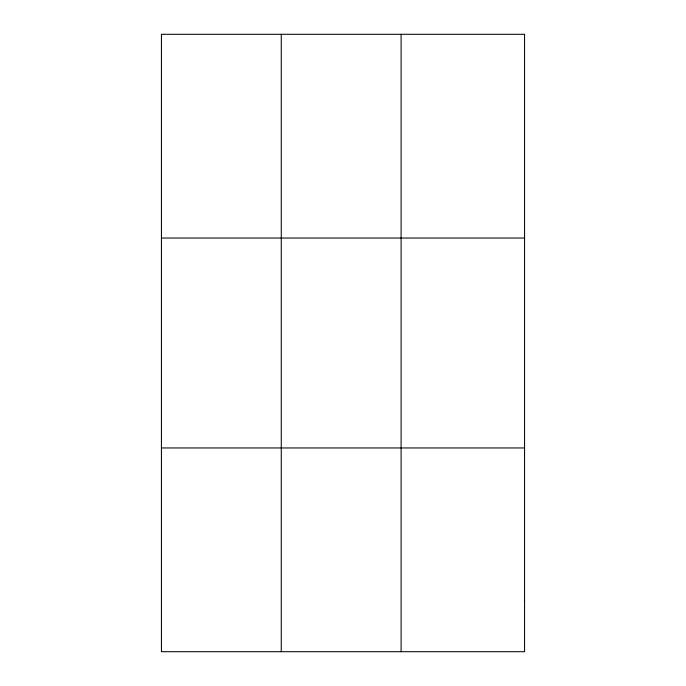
<?xml version="1.0" encoding="UTF-8"?>
<svg xmlns="http://www.w3.org/2000/svg" width="686" height="686" viewBox="0 0 686 686"><rect width="100%" height="100%" fill="white"/><g stroke="black" fill="none" stroke-linecap="round" stroke-linejoin="round"><path stroke-width="1.03" d="M281.269 651.7L281.269 34.3M401.104 651.7L401.104 34.3M161.433 238.042L524.567 238.042M161.433 447.958L524.567 447.958M524.567 600.764L524.567 651.7L161.433 651.7L161.433 34.3L524.567 34.3L524.567 600.764"/></g></svg>
